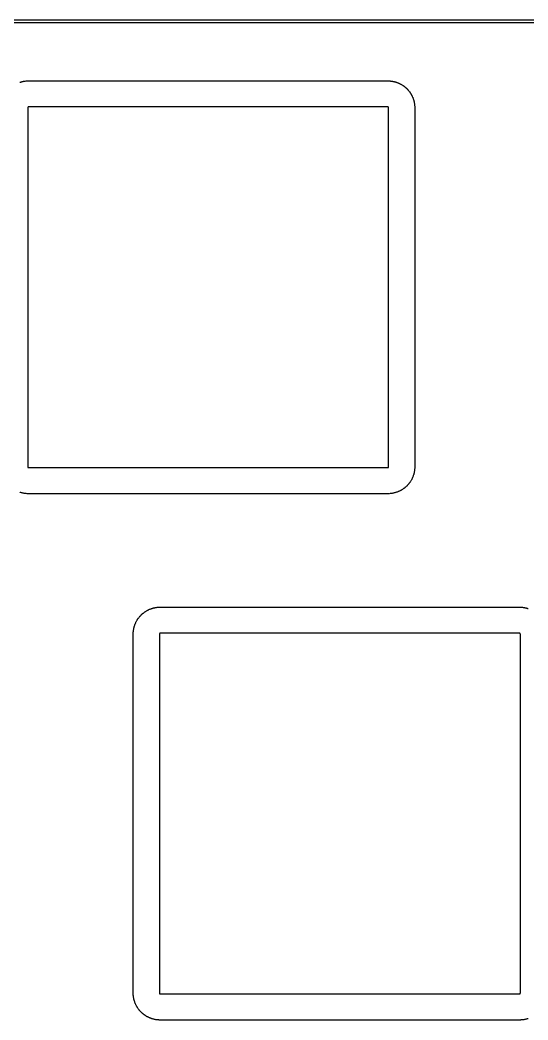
# Model space of a CAD drawing. Extents: x 19 to 282, y -150 to -67.
# Drawn here: x 153.26 to 171.63, y -103 to -66.8 of the extents above; entities that cross this region are included whole.
import ezdxf

# ---------------------------------------------------------------- set-up
doc = ezdxf.new("R2010")
doc.units = 0
doc.layers.add('BLACK', color=7, linetype='CONTINUOUS')

msp = doc.modelspace()

# ---------------------------------------------------------------- linework, layer by layer
at = {"layer": 'BLACK', "linetype": 'CONTINUOUS'}
for p, q in [((24.0518, -66.8), (277.023, -66.8)), ((277.023, -66.9), (24.0518, -66.9)), ((153.246, -69.0557), (153.269, -69.0481)), ((153.269, -69.0481), (153.274, -69.0463)), ((153.274, -69.0463), (153.283, -69.0449)), ((153.283, -69.0449), (153.291, -69.0414)), ((153.291, -69.0414), (153.314, -69.0348)), ((153.314, -69.0348), (153.32, -69.0333)), ((153.32, -69.0333), (153.329, -69.0323)), ((153.329, -69.0323), (153.337, -69.0292)), ((153.337, -69.0292), (153.361, -69.0238)), ((153.361, -69.0238), (153.366, -69.0226)), ((153.366, -69.0226), (153.375, -69.022)), ((153.375, -69.022), (153.383, -69.0193)), ((153.383, -69.0193), (153.407, -69.0151)), ((153.407, -69.0151), (153.413, -69.0141)), ((153.413, -69.0141), (153.422, -69.014)), ((153.422, -69.014), (153.43, -69.0116)), ((153.43, -69.0116), (153.455, -69.0086)), ((153.455, -69.0086), (153.461, -69.0079)), ((153.461, -69.0079), (153.469, -69.0082)), ((153.469, -69.0082), (153.478, -69.0063)), ((153.478, -69.0063), (153.503, -69.0045)), ((153.503, -69.0045), (153.508, -69.0041)), ((153.508, -69.0041), (153.517, -69.0048)), ((153.517, -69.0048), (153.526, -69.0033)), ((153.526, -69.0033), (153.551, -69.0027)), ((153.551, -69.0027), (153.557, -69.0026)), ((153.557, -69.0026), (153.56, -69.003)), ((153.56, -69.003), (153.563, -69.0026)), ((153.563, -69.0026), (166.563, -69.0026)), ((166.563, -69.0026), (166.568, -69.0026)), ((166.568, -69.0026), (166.571, -69.0031)), ((166.571, -69.0031), (166.574, -69.0027)), ((166.574, -69.0027), (166.599, -69.0033)), ((166.599, -69.0033), (166.605, -69.0035)), ((166.605, -69.0035), (166.614, -69.0051)), ((166.614, -69.0051), (166.622, -69.0045)), ((166.622, -69.0045), (166.647, -69.0063)), ((166.647, -69.0063), (166.653, -69.0068)), ((166.653, -69.0068), (166.661, -69.0088)), ((166.661, -69.0088), (166.67, -69.0086)), ((166.67, -69.0086), (166.695, -69.0116)), ((166.695, -69.0116), (166.7, -69.0124)), ((166.7, -69.0124), (166.709, -69.0148)), ((166.709, -69.0148), (166.718, -69.0151)), ((166.718, -69.0151), (166.742, -69.0193)), ((166.742, -69.0193), (166.747, -69.0203)), ((166.747, -69.0203), (166.756, -69.0231)), ((166.756, -69.0231), (166.764, -69.0238)), ((166.764, -69.0238), (166.788, -69.0292)), ((166.788, -69.0292), (166.794, -69.0305)), ((166.794, -69.0305), (166.802, -69.0337)), ((166.802, -69.0337), (166.811, -69.0348)), ((166.811, -69.0348), (166.834, -69.0414)), ((166.834, -69.0414), (166.84, -69.043)), ((166.84, -69.043), (166.848, -69.0465)), ((166.848, -69.0465), (166.856, -69.0481)), ((166.856, -69.0481), (166.879, -69.0557)), ((166.879, -69.0557), (166.885, -69.0576)), ((166.885, -69.0576), (166.893, -69.0616)), ((166.893, -69.0616), (166.901, -69.0635)), ((166.901, -69.0635), (166.924, -69.0723)), ((166.924, -69.0723), (166.929, -69.0744)), ((166.929, -69.0744), (166.937, -69.0788)), ((166.937, -69.0788), (166.945, -69.0811)), ((166.945, -69.0811), (166.968, -69.091)), ((166.968, -69.091), (166.973, -69.0934)), ((166.973, -69.0934), (166.98, -69.0981)), ((166.98, -69.0981), (166.988, -69.1008)), ((166.988, -69.1008), (167.01, -69.1118)), ((167.01, -69.1118), (167.015, -69.1144)), ((167.015, -69.1144), (167.022, -69.1195)), ((167.022, -69.1195), (167.031, -69.1227)), ((167.031, -69.1227), (167.052, -69.1347)), ((167.052, -69.1347), (167.057, -69.1376)), ((167.057, -69.1376), (167.064, -69.143)), ((167.064, -69.143), (167.072, -69.1466)), ((167.072, -69.1466), (167.092, -69.1596)), ((167.092, -69.1596), (167.097, -69.1628)), ((167.097, -69.1628), (167.104, -69.1685)), ((167.104, -69.1685), (167.112, -69.1725)), ((167.112, -69.1725), (167.132, -69.1866)), ((167.132, -69.1866), (167.136, -69.1899)), ((167.136, -69.1899), (167.143, -69.1961)), ((167.143, -69.1961), (167.15, -69.2004)), ((167.15, -69.2004), (167.17, -69.2155)), ((167.17, -69.2155), (167.174, -69.2191)), ((167.174, -69.2191), (167.18, -69.2255)), ((167.18, -69.2255), (167.188, -69.2303)), ((167.188, -69.2303), (167.206, -69.2464)), ((167.206, -69.2464), (167.211, -69.2502)), ((167.211, -69.2502), (167.217, -69.257)), ((167.217, -69.257), (167.224, -69.2621)), ((167.224, -69.2621), (167.242, -69.2792)), ((167.242, -69.2792), (167.246, -69.2832)), ((167.246, -69.2832), (167.251, -69.2903)), ((167.251, -69.2903), (167.258, -69.2958)), ((167.258, -69.2958), (167.275, -69.3137)), ((167.275, -69.3137), (167.279, -69.3179)), ((167.279, -69.3179), (167.284, -69.3252)), ((167.284, -69.3252), (167.291, -69.3311)), ((167.291, -69.3311), (167.307, -69.3498)), ((167.307, -69.3498), (167.311, -69.3542)), ((167.311, -69.3542), (167.316, -69.3617)), ((167.316, -69.3617), (167.322, -69.3678)), ((167.322, -69.3678), (167.337, -69.3872)), ((167.337, -69.3872), (167.341, -69.3918)), ((167.341, -69.3918), (167.345, -69.3995)), ((167.345, -69.3995), (167.351, -69.4059)), ((167.351, -69.4059), (167.365, -69.4259)), ((167.365, -69.4259), (167.368, -69.4307)), ((167.368, -69.4307), (167.372, -69.4385)), ((167.372, -69.4385), (167.378, -69.4452)), ((167.378, -69.4452), (167.391, -69.4659)), ((167.391, -69.4659), (167.394, -69.4708)), ((167.394, -69.4708), (167.397, -69.4788)), ((167.397, -69.4788), (167.403, -69.4857)), ((167.403, -69.4857), (167.415, -69.507)), ((167.415, -69.507), (167.418, -69.512)), ((167.418, -69.512), (167.421, -69.5202)), ((167.421, -69.5202), (167.426, -69.5273)), ((167.426, -69.5273), (167.437, -69.5491)), ((167.437, -69.5491), (167.439, -69.5543)), ((167.439, -69.5543), (167.442, -69.5626)), ((167.442, -69.5626), (167.446, -69.57)), ((167.446, -69.57), (167.456, -69.5923)), ((167.456, -69.5923), (167.459, -69.5976)), ((167.459, -69.5976), (167.461, -69.606)), ((167.461, -69.606), (167.465, -69.6136)), ((167.465, -69.6136), (167.474, -69.6363)), ((167.474, -69.6363), (167.476, -69.6417)), ((167.476, -69.6417), (167.478, -69.6502)), ((167.478, -69.6502), (167.482, -69.658)), ((167.482, -69.658), (167.489, -69.6812)), ((167.489, -69.6812), (167.491, -69.6867)), ((167.491, -69.6867), (167.493, -69.6953)), ((167.493, -69.6953), (167.496, -69.7032)), ((167.496, -69.7032), (167.503, -69.7268)), ((167.503, -69.7268), (167.504, -69.7324)), ((167.504, -69.7324), (167.505, -69.741)), ((167.505, -69.741), (167.508, -69.7492)), ((167.508, -69.7492), (167.514, -69.7731)), ((167.514, -69.7731), (167.515, -69.7787)), ((167.515, -69.7787), (167.516, -69.7875)), ((167.516, -69.7875), (167.518, -69.7958)), ((167.518, -69.7958), (167.522, -69.8199)), ((167.522, -69.8199), (167.523, -69.8256)), ((167.523, -69.8256), (167.524, -69.8344)), ((167.524, -69.8344), (167.526, -69.8429)), ((167.526, -69.8429), (167.529, -69.8673)), ((153.536, -69.9696), (153.535, -69.9709)), ((153.535, -69.9709), (153.535, -69.9723)), ((153.535, -69.9723), (153.535, -69.9736)), ((153.535, -69.9736), (153.535, -69.9808)), ((153.535, -69.9808), (153.535, -82.9692)), ((153.537, -69.9658), (153.536, -69.967)), ((153.536, -69.967), (153.536, -69.9683)), ((153.536, -69.9683), (153.536, -69.9696)), ((153.538, -69.9633), (153.537, -69.9645)), ((153.537, -69.9645), (153.537, -69.9658)), ((153.539, -69.9609), (153.538, -69.9621)), ((153.538, -69.9621), (153.538, -69.9633)), ((153.54, -69.9598), (153.539, -69.9609)), ((153.541, -69.9576), (153.54, -69.9587)), ((153.54, -69.9587), (153.54, -69.9598)), ((153.542, -69.9566), (153.541, -69.9576)), ((153.543, -69.9556), (153.542, -69.9566)), ((153.544, -69.9547), (153.543, -69.9556)), ((153.545, -69.9538), (153.544, -69.9547)), ((153.546, -69.9529), (153.545, -69.9538)), ((153.547, -69.9522), (153.546, -69.9529)), ((153.548, -69.9515), (153.547, -69.9522)), ((153.55, -69.9508), (153.548, -69.9515)), ((153.551, -69.9502), (153.55, -69.9508)), ((153.552, -69.9497), (153.551, -69.9502)), ((153.553, -69.9492), (153.552, -69.9497)), ((153.555, -69.9488), (153.553, -69.9492)), ((153.556, -69.9484), (153.555, -69.9488)), ((153.557, -69.9481), (153.556, -69.9484)), ((153.558, -69.9479), (153.557, -69.9481)), ((153.56, -69.9477), (153.558, -69.9479)), ((153.561, -69.9476), (153.56, -69.9477)), ((153.568, -69.9474), (153.561, -69.9476)), ((166.557, -69.9474), (153.568, -69.9474)), ((166.564, -69.9476), (166.557, -69.9474)), ((166.565, -69.9477), (166.564, -69.9476)), ((166.567, -69.9479), (166.565, -69.9477)), ((166.568, -69.9481), (166.567, -69.9479)), ((166.569, -69.9484), (166.568, -69.9481)), ((166.57, -69.9488), (166.569, -69.9484)), ((166.572, -69.9492), (166.57, -69.9488)), ((166.573, -69.9497), (166.572, -69.9492)), ((166.574, -69.9502), (166.573, -69.9497)), ((166.575, -69.9508), (166.574, -69.9502)), ((166.577, -69.9515), (166.575, -69.9508)), ((166.578, -69.9522), (166.577, -69.9515)), ((166.579, -69.9529), (166.578, -69.9522)), ((166.58, -69.9538), (166.579, -69.9529)), ((166.581, -69.9546), (166.58, -69.9538)), ((166.582, -69.9556), (166.581, -69.9546)), ((166.583, -69.9566), (166.582, -69.9556)), ((166.584, -69.9577), (166.583, -69.9566)), ((166.585, -69.9587), (166.584, -69.9577)), ((166.585, -69.9598), (166.585, -69.9587)), ((166.586, -69.9609), (166.585, -69.9598)), ((166.587, -69.9621), (166.586, -69.9609)), ((166.587, -69.9633), (166.587, -69.9621)), ((166.588, -69.9645), (166.587, -69.9633)), ((166.588, -69.9658), (166.588, -69.9645)), ((166.589, -69.967), (166.588, -69.9658)), ((166.589, -69.9683), (166.589, -69.967)), ((166.589, -69.9696), (166.589, -69.9683)), ((166.59, -69.9709), (166.589, -69.9696)), ((166.59, -69.9723), (166.59, -69.9709)), ((166.59, -69.9736), (166.59, -69.9723)), ((166.59, -69.9809), (166.59, -69.9736)), ((166.59, -82.9691), (166.59, -69.9809)), ((167.529, -69.8673), (167.53, -69.8731)), ((167.53, -69.8731), (167.529, -69.8819)), ((167.529, -69.8819), (167.531, -69.8905)), ((167.531, -69.8905), (167.533, -69.9152)), ((167.533, -69.9152), (167.533, -69.9209)), ((167.533, -69.9209), (167.533, -69.9297)), ((167.533, -69.9297), (167.534, -69.9385)), ((167.534, -69.9385), (167.535, -69.9633)), ((167.535, -69.9633), (167.535, -69.9691)), ((167.535, -69.9691), (167.535, -69.972)), ((167.535, -69.972), (167.535, -69.975)), ((167.535, -69.975), (167.535, -82.975)), ((153.535, -82.9692), (153.535, -82.9764)), ((153.535, -82.9764), (153.535, -82.9777)), ((153.535, -82.9777), (153.535, -82.9791)), ((153.535, -82.9791), (153.536, -82.9804)), ((153.536, -82.9804), (153.536, -82.9817)), ((153.536, -82.9817), (153.536, -82.983)), ((153.536, -82.983), (153.537, -82.9842)), ((153.537, -82.9842), (153.537, -82.9855)), ((153.537, -82.9855), (153.538, -82.9867)), ((153.538, -82.9867), (153.538, -82.9879)), ((153.538, -82.9879), (153.539, -82.9891)), ((153.539, -82.9891), (153.54, -82.9902)), ((153.54, -82.9902), (153.54, -82.9913)), ((153.54, -82.9913), (153.541, -82.9924)), ((153.541, -82.9924), (153.542, -82.9934)), ((153.542, -82.9934), (153.543, -82.9944)), ((153.543, -82.9944), (153.544, -82.9953)), ((153.544, -82.9953), (153.545, -82.9962)), ((153.545, -82.9962), (153.546, -82.9971)), ((153.546, -82.9971), (153.547, -82.9978)), ((153.547, -82.9978), (153.548, -82.9985)), ((153.548, -82.9985), (153.55, -82.9992)), ((153.55, -82.9992), (153.551, -82.9998)), ((153.551, -82.9998), (153.552, -83.0003)), ((153.552, -83.0003), (153.553, -83.0008)), ((153.553, -83.0008), (153.555, -83.0012)), ((153.555, -83.0012), (153.556, -83.0016)), ((153.556, -83.0016), (153.557, -83.0019)), ((153.557, -83.0019), (153.558, -83.0021)), ((153.558, -83.0021), (153.56, -83.0023)), ((153.56, -83.0023), (153.561, -83.0024)), ((153.561, -83.0024), (153.568, -83.0026)), ((153.568, -83.0026), (166.557, -83.0026)), ((166.557, -83.0026), (166.564, -83.0024)), ((166.564, -83.0024), (166.565, -83.0023)), ((166.565, -83.0023), (166.567, -83.0021)), ((166.567, -83.0021), (166.568, -83.0019)), ((166.568, -83.0019), (166.569, -83.0016)), ((166.569, -83.0016), (166.57, -83.0012)), ((166.57, -83.0012), (166.572, -83.0008)), ((166.572, -83.0008), (166.573, -83.0003)), ((166.573, -83.0003), (166.574, -82.9998)), ((166.574, -82.9998), (166.575, -82.9992)), ((166.575, -82.9992), (166.577, -82.9985)), ((166.577, -82.9985), (166.578, -82.9978)), ((166.578, -82.9978), (166.579, -82.9971)), ((166.579, -82.9971), (166.58, -82.9962)), ((166.58, -82.9962), (166.581, -82.9954)), ((166.581, -82.9954), (166.582, -82.9944)), ((166.582, -82.9944), (166.583, -82.9934)), ((166.583, -82.9934), (166.584, -82.9923)), ((166.584, -82.9923), (166.585, -82.9913)), ((166.585, -82.9902), (166.586, -82.9891)), ((166.585, -82.9913), (166.585, -82.9902)), ((166.586, -82.9891), (166.587, -82.9879)), ((166.587, -82.9867), (166.588, -82.9855)), ((166.587, -82.9879), (166.587, -82.9867)), ((166.588, -82.9842), (166.589, -82.983)), ((166.588, -82.9855), (166.588, -82.9842)), ((166.589, -82.9804), (166.59, -82.9791)), ((166.589, -82.9817), (166.589, -82.9804)), ((166.589, -82.983), (166.589, -82.9817)), ((166.59, -82.9764), (166.59, -82.9691)), ((166.59, -82.9777), (166.59, -82.9764)), ((166.59, -82.9791), (166.59, -82.9777)), ((167.495, -83.2523), (167.491, -83.2603)), ((167.496, -83.2468), (167.495, -83.2523)), ((167.503, -83.2232), (167.496, -83.2468)), ((167.504, -83.2146), (167.503, -83.2232)), ((167.507, -83.2064), (167.504, -83.2146)), ((167.508, -83.2008), (167.507, -83.2064)), ((167.514, -83.1769), (167.508, -83.2008)), ((167.517, -83.1599), (167.514, -83.1682)), ((167.514, -83.1682), (167.514, -83.1769)), ((167.518, -83.1542), (167.517, -83.1599)), ((167.522, -83.13), (167.518, -83.1542)), ((167.523, -83.1213), (167.522, -83.13)), ((167.525, -83.1128), (167.523, -83.1213)), ((167.526, -83.1071), (167.525, -83.1128)), ((167.529, -83.0827), (167.526, -83.1071)), ((167.531, -83.0652), (167.529, -83.0738)), ((167.529, -83.0738), (167.529, -83.0827)), ((167.533, -83.0348), (167.531, -83.0595)), ((167.531, -83.0595), (167.531, -83.0652)), ((167.534, -83.0173), (167.532, -83.026)), ((167.532, -83.026), (167.533, -83.0348)), ((167.535, -82.9808), (167.534, -82.9837)), ((167.534, -82.9837), (167.535, -82.9867)), ((167.535, -82.9867), (167.534, -83.0115)), ((167.534, -83.0115), (167.534, -83.0173)), ((167.535, -82.975), (167.535, -82.9808)), ((167.307, -83.6002), (167.291, -83.6189)), ((167.312, -83.5928), (167.307, -83.6002)), ((167.318, -83.5867), (167.312, -83.5928)), ((167.322, -83.5822), (167.318, -83.5867)), ((167.337, -83.5628), (167.322, -83.5822)), ((167.341, -83.5552), (167.337, -83.5628)), ((167.348, -83.5489), (167.341, -83.5552)), ((167.351, -83.5442), (167.348, -83.5489)), ((167.365, -83.5241), (167.351, -83.5442)), ((167.369, -83.5163), (167.365, -83.5241)), ((167.375, -83.5097), (167.369, -83.5163)), ((167.378, -83.5048), (167.375, -83.5097)), ((167.391, -83.4841), (167.378, -83.5048)), ((167.395, -83.4761), (167.391, -83.4841)), ((167.4, -83.4693), (167.395, -83.4761)), ((167.403, -83.4643), (167.4, -83.4693)), ((167.415, -83.443), (167.403, -83.4643)), ((167.418, -83.4349), (167.415, -83.443)), ((167.423, -83.4278), (167.418, -83.4349)), ((167.426, -83.4227), (167.423, -83.4278)), ((167.437, -83.4009), (167.426, -83.4227)), ((167.439, -83.3926), (167.437, -83.4009)), ((167.444, -83.3853), (167.439, -83.3926)), ((167.446, -83.38), (167.444, -83.3853)), ((167.456, -83.3577), (167.446, -83.38)), ((167.459, -83.3494), (167.456, -83.3577)), ((167.463, -83.3418), (167.459, -83.3494)), ((167.465, -83.3364), (167.463, -83.3418)), ((167.474, -83.3137), (167.465, -83.3364)), ((167.476, -83.3052), (167.474, -83.3137)), ((167.48, -83.2975), (167.476, -83.3052)), ((167.482, -83.292), (167.48, -83.2975)), ((167.489, -83.2688), (167.482, -83.292)), ((167.491, -83.2603), (167.489, -83.2688)), ((153.269, -83.9019), (153.246, -83.8942)), ((153.277, -83.9035), (153.269, -83.9019)), ((153.285, -83.907), (153.277, -83.9035)), ((153.291, -83.9086), (153.285, -83.907)), ((153.314, -83.9152), (153.291, -83.9086)), ((153.323, -83.9163), (153.314, -83.9152)), ((153.331, -83.9195), (153.323, -83.9163)), ((153.337, -83.9208), (153.331, -83.9195)), ((153.361, -83.9262), (153.337, -83.9208)), ((153.369, -83.9269), (153.361, -83.9262)), ((153.378, -83.9297), (153.369, -83.9269)), ((153.383, -83.9307), (153.378, -83.9297)), ((153.407, -83.9349), (153.383, -83.9307)), ((153.416, -83.9352), (153.407, -83.9349)), ((153.425, -83.9376), (153.416, -83.9352)), ((153.43, -83.9384), (153.425, -83.9376)), ((153.455, -83.9414), (153.43, -83.9384)), ((153.464, -83.9412), (153.455, -83.9414)), ((153.472, -83.9432), (153.464, -83.9412)), ((153.478, -83.9437), (153.472, -83.9432)), ((153.503, -83.9455), (153.478, -83.9437)), ((153.512, -83.9449), (153.503, -83.9455)), ((153.52, -83.9465), (153.512, -83.9449)), ((153.526, -83.9467), (153.52, -83.9465)), ((153.551, -83.9473), (153.526, -83.9467)), ((153.554, -83.9469), (153.551, -83.9473)), ((153.557, -83.9474), (153.554, -83.9469)), ((153.563, -83.9474), (153.557, -83.9474)), ((166.563, -83.9474), (153.563, -83.9474)), ((166.565, -83.947), (166.563, -83.9474)), ((166.568, -83.9474), (166.565, -83.947)), ((166.574, -83.9473), (166.568, -83.9474)), ((166.599, -83.9467), (166.574, -83.9473)), ((166.608, -83.9452), (166.599, -83.9467)), ((166.617, -83.9459), (166.608, -83.9452)), ((166.622, -83.9455), (166.617, -83.9459)), ((166.647, -83.9437), (166.622, -83.9455)), ((166.656, -83.9418), (166.647, -83.9437)), ((166.664, -83.9421), (166.656, -83.9418)), ((166.67, -83.9414), (166.664, -83.9421)), ((166.695, -83.9384), (166.67, -83.9414)), ((166.703, -83.936), (166.695, -83.9384)), ((166.712, -83.9359), (166.703, -83.936)), ((166.718, -83.9349), (166.712, -83.9359)), ((166.742, -83.9307), (166.718, -83.9349)), ((166.75, -83.928), (166.742, -83.9307)), ((166.759, -83.9274), (166.75, -83.928)), ((166.764, -83.9262), (166.759, -83.9274)), ((166.788, -83.9208), (166.764, -83.9262)), ((166.796, -83.9177), (166.788, -83.9208)), ((166.805, -83.9167), (166.796, -83.9177)), ((166.811, -83.9152), (166.805, -83.9167)), ((166.834, -83.9086), (166.811, -83.9152)), ((166.842, -83.9051), (166.834, -83.9086)), ((166.851, -83.9037), (166.842, -83.9051)), ((166.856, -83.9019), (166.851, -83.9037)), ((166.88, -83.8942), (166.856, -83.9019)), ((166.887, -83.8904), (166.88, -83.8942)), ((166.896, -83.8885), (166.887, -83.8904)), ((166.901, -83.8865), (166.896, -83.8885)), ((166.924, -83.8777), (166.901, -83.8865)), ((166.932, -83.8734), (166.924, -83.8777)), ((166.94, -83.8712), (166.932, -83.8734)), ((166.945, -83.8689), (166.94, -83.8712)), ((166.968, -83.859), (166.945, -83.8689)), ((166.975, -83.8544), (166.968, -83.859)), ((166.983, -83.8517), (166.975, -83.8544)), ((166.988, -83.8492), (166.983, -83.8517)), ((167.01, -83.8382), (166.988, -83.8492)), ((167.017, -83.8332), (167.01, -83.8382)), ((167.025, -83.8301), (167.017, -83.8332)), ((167.031, -83.8273), (167.025, -83.8301)), ((167.052, -83.8153), (167.031, -83.8273)), ((167.059, -83.81), (167.052, -83.8153)), ((167.067, -83.8065), (167.059, -83.81)), ((167.072, -83.8034), (167.067, -83.8065)), ((167.092, -83.7903), (167.072, -83.8034)), ((167.099, -83.7847), (167.092, -83.7903)), ((167.107, -83.7808), (167.099, -83.7847)), ((167.112, -83.7775), (167.107, -83.7808)), ((167.132, -83.7634), (167.112, -83.7775)), ((167.138, -83.7574), (167.132, -83.7634)), ((167.146, -83.7531), (167.138, -83.7574)), ((167.15, -83.7496), (167.146, -83.7531)), ((167.17, -83.7345), (167.15, -83.7496)), ((167.176, -83.7281), (167.17, -83.7345)), ((167.183, -83.7234), (167.176, -83.7281)), ((167.188, -83.7197), (167.183, -83.7234)), ((167.206, -83.7036), (167.188, -83.7197)), ((167.212, -83.6969), (167.206, -83.7036)), ((167.22, -83.6918), (167.212, -83.6969)), ((167.224, -83.6879), (167.22, -83.6918)), ((167.242, -83.6708), (167.224, -83.6879)), ((167.247, -83.6638), (167.242, -83.6708)), ((167.254, -83.6584), (167.247, -83.6638)), ((167.258, -83.6542), (167.254, -83.6584)), ((167.275, -83.6363), (167.258, -83.6542)), ((167.281, -83.629), (167.275, -83.6363)), ((167.287, -83.6233), (167.281, -83.629)), ((167.291, -83.6189), (167.287, -83.6233)), ((157.646, -88.3292), (157.664, -88.3121)), ((157.664, -88.3121), (157.668, -88.3082)), ((157.668, -88.3082), (157.675, -88.3031)), ((157.675, -88.3031), (157.681, -88.2964)), ((157.681, -88.2964), (157.7, -88.2803)), ((157.7, -88.2803), (157.704, -88.2766)), ((157.704, -88.2766), (157.712, -88.2719)), ((157.712, -88.2719), (157.718, -88.2655)), ((157.718, -88.2655), (157.737, -88.2504)), ((157.737, -88.2504), (157.742, -88.2469)), ((157.742, -88.2469), (157.749, -88.2426)), ((157.749, -88.2426), (157.756, -88.2366)), ((157.756, -88.2366), (157.776, -88.2225)), ((157.776, -88.2225), (157.781, -88.2192)), ((157.781, -88.2192), (157.789, -88.2153)), ((157.789, -88.2153), (157.795, -88.2096)), ((157.795, -88.2096), (157.816, -88.1966)), ((157.816, -88.1966), (157.821, -88.1935)), ((157.821, -88.1935), (157.829, -88.19)), ((157.829, -88.19), (157.836, -88.1847)), ((157.836, -88.1847), (157.857, -88.1727)), ((157.857, -88.1727), (157.862, -88.1699)), ((157.862, -88.1699), (157.87, -88.1668)), ((157.87, -88.1668), (157.877, -88.1618)), ((157.877, -88.1618), (157.899, -88.1508)), ((157.899, -88.1508), (157.904, -88.1483)), ((157.904, -88.1483), (157.913, -88.1456)), ((157.913, -88.1456), (157.92, -88.141)), ((157.92, -88.141), (157.942, -88.1311)), ((157.942, -88.1311), (157.948, -88.1288)), ((157.948, -88.1288), (157.956, -88.1265)), ((157.956, -88.1265), (157.964, -88.1223)), ((157.964, -88.1223), (157.986, -88.1135)), ((157.986, -88.1135), (157.992, -88.1115)), ((157.992, -88.1115), (158, -88.1096)), ((158, -88.1096), (158.008, -88.1057)), ((158.008, -88.1057), (158.031, -88.0981)), ((158.031, -88.0981), (158.037, -88.0963)), ((158.037, -88.0963), (158.045, -88.0949)), ((158.045, -88.0949), (158.053, -88.0914)), ((158.053, -88.0914), (158.077, -88.0848)), ((158.077, -88.0848), (158.082, -88.0833)), ((158.082, -88.0833), (158.091, -88.0823)), ((158.091, -88.0823), (158.099, -88.0792)), ((158.099, -88.0792), (158.123, -88.0738)), ((158.123, -88.0738), (158.129, -88.0726)), ((158.129, -88.0726), (158.137, -88.072)), ((158.137, -88.072), (158.146, -88.0693)), ((158.146, -88.0693), (158.17, -88.0651)), ((158.17, -88.0651), (158.176, -88.0641)), ((158.176, -88.0641), (158.184, -88.0639)), ((158.184, -88.0639), (158.193, -88.0616)), ((158.193, -88.0616), (158.217, -88.0586)), ((158.217, -88.0586), (158.223, -88.0579)), ((158.223, -88.0579), (158.232, -88.0582)), ((158.232, -88.0582), (158.241, -88.0563)), ((158.241, -88.0563), (158.265, -88.0545)), ((158.265, -88.0545), (158.271, -88.0541)), ((158.271, -88.0541), (158.28, -88.0548)), ((158.28, -88.0548), (158.289, -88.0533)), ((158.289, -88.0533), (158.313, -88.0527)), ((158.313, -88.0527), (158.319, -88.0526)), ((158.319, -88.0526), (158.322, -88.053)), ((158.322, -88.053), (158.325, -88.0526)), ((158.325, -88.0526), (171.325, -88.0526)), ((171.325, -88.0526), (171.331, -88.0526)), ((171.331, -88.0526), (171.334, -88.0531)), ((171.334, -88.0531), (171.337, -88.0527)), ((171.337, -88.0527), (171.362, -88.0533)), ((171.362, -88.0533), (171.367, -88.0535)), ((171.367, -88.0535), (171.376, -88.0551)), ((171.376, -88.0551), (171.385, -88.0545)), ((171.385, -88.0545), (171.409, -88.0563)), ((171.409, -88.0563), (171.415, -88.0568)), ((171.415, -88.0568), (171.424, -88.0588)), ((171.424, -88.0588), (171.433, -88.0586)), ((171.433, -88.0586), (171.457, -88.0616)), ((171.457, -88.0616), (171.463, -88.0624)), ((171.463, -88.0624), (171.471, -88.0648)), ((171.471, -88.0648), (171.48, -88.0651)), ((171.48, -88.0651), (171.504, -88.0693)), ((171.504, -88.0693), (171.51, -88.0703)), ((171.51, -88.0703), (171.518, -88.0731)), ((171.518, -88.0731), (171.527, -88.0738)), ((171.527, -88.0738), (171.551, -88.0792)), ((171.551, -88.0792), (171.556, -88.0805)), ((171.556, -88.0805), (171.565, -88.0837)), ((171.565, -88.0837), (171.573, -88.0848)), ((171.573, -88.0848), (171.597, -88.0914)), ((171.597, -88.0914), (171.602, -88.093)), ((171.602, -88.093), (171.61, -88.0965)), ((171.61, -88.0965), (171.619, -88.0981)), ((171.619, -88.0981), (171.642, -88.1058)), ((157.414, -88.6863), (157.422, -88.6636)), ((157.422, -88.6636), (157.424, -88.6582)), ((157.424, -88.6582), (157.429, -88.6506)), ((157.429, -88.6506), (157.431, -88.6423)), ((157.431, -88.6423), (157.441, -88.62)), ((157.441, -88.62), (157.443, -88.6147)), ((157.443, -88.6147), (157.448, -88.6074)), ((157.448, -88.6074), (157.451, -88.5991)), ((157.451, -88.5991), (157.462, -88.5773)), ((157.462, -88.5773), (157.464, -88.5722)), ((157.464, -88.5722), (157.47, -88.5651)), ((157.47, -88.5651), (157.473, -88.557)), ((157.473, -88.557), (157.485, -88.5357)), ((157.485, -88.5357), (157.488, -88.5307)), ((157.488, -88.5307), (157.493, -88.5239)), ((157.493, -88.5239), (157.497, -88.5159)), ((157.497, -88.5159), (157.51, -88.4952)), ((157.51, -88.4952), (157.513, -88.4903)), ((157.513, -88.4903), (157.519, -88.4837)), ((157.519, -88.4837), (157.523, -88.4759)), ((157.523, -88.4759), (157.537, -88.4559)), ((157.537, -88.4559), (157.54, -88.4512)), ((157.54, -88.4512), (157.546, -88.4448)), ((157.546, -88.4448), (157.55, -88.4372)), ((157.55, -88.4372), (157.566, -88.4178)), ((157.566, -88.4178), (157.569, -88.4133)), ((157.569, -88.4133), (157.576, -88.4072)), ((157.576, -88.4072), (157.58, -88.3998)), ((157.58, -88.3998), (157.596, -88.3811)), ((157.596, -88.3811), (157.6, -88.3767)), ((157.6, -88.3767), (157.607, -88.371)), ((157.607, -88.371), (157.612, -88.3637)), ((157.612, -88.3637), (157.629, -88.3458)), ((157.629, -88.3458), (157.633, -88.3416)), ((157.633, -88.3416), (157.64, -88.3362)), ((157.64, -88.3362), (157.646, -88.3292)), ((157.353, -88.9885), (157.354, -88.9827)), ((157.353, -89.0133), (157.353, -88.9885)), ((157.353, -89.0163), (157.353, -89.0133)), ((157.353, -89.0192), (157.353, -89.0163)), ((157.353, -89.025), (157.353, -89.0192)), ((157.353, -102.025), (157.353, -89.025)), ((157.354, -88.9652), (157.356, -88.9405)), ((157.355, -88.974), (157.354, -88.9652)), ((157.354, -88.9827), (157.355, -88.974)), ((157.356, -88.9405), (157.357, -88.9348)), ((157.357, -88.9348), (157.359, -88.9262)), ((157.359, -88.9173), (157.362, -88.8929)), ((157.359, -88.9262), (157.359, -88.9173)), ((157.362, -88.8872), (157.365, -88.8787)), ((157.362, -88.8929), (157.362, -88.8872)), ((157.365, -88.8699), (157.369, -88.8458)), ((157.365, -88.8787), (157.365, -88.8699)), ((157.369, -88.8458), (157.37, -88.8401)), ((157.37, -88.8401), (157.373, -88.8318)), ((157.373, -88.8318), (157.374, -88.8231)), ((157.374, -88.8231), (157.379, -88.7992)), ((157.379, -88.7992), (157.381, -88.7936)), ((157.381, -88.7936), (157.384, -88.7855)), ((157.384, -88.7855), (157.385, -88.7768)), ((157.385, -88.7768), (157.391, -88.7532)), ((157.391, -88.7532), (157.393, -88.7477)), ((157.393, -88.7477), (157.397, -88.7397)), ((157.397, -88.7397), (157.398, -88.7312)), ((157.398, -88.7312), (157.406, -88.708)), ((157.406, -88.708), (157.408, -88.7025)), ((157.408, -88.7025), (157.412, -88.6948)), ((157.412, -88.6948), (157.414, -88.6863)), ((158.298, -89.0236), (158.297, -89.0309)), ((158.297, -89.0309), (158.297, -102.019)), ((158.299, -89.017), (158.298, -89.0183)), ((158.298, -89.0183), (158.298, -89.0196)), ((158.298, -89.0196), (158.298, -89.0209)), ((158.298, -89.0209), (158.298, -89.0223)), ((158.298, -89.0223), (158.298, -89.0236)), ((158.3, -89.0145), (158.299, -89.0158)), ((158.299, -89.0158), (158.299, -89.017)), ((158.301, -89.0121), (158.3, -89.0133)), ((158.3, -89.0133), (158.3, -89.0145)), ((158.302, -89.0098), (158.301, -89.0109)), ((158.301, -89.0109), (158.301, -89.0121)), ((158.303, -89.0087), (158.302, -89.0098)), ((158.304, -89.0077), (158.303, -89.0087)), ((158.305, -89.0066), (158.304, -89.0077)), ((158.306, -89.0056), (158.305, -89.0066)), ((158.307, -89.0046), (158.306, -89.0056)), ((158.308, -89.0038), (158.307, -89.0046)), ((158.309, -89.0029), (158.308, -89.0038)), ((158.31, -89.0022), (158.309, -89.0029)), ((158.311, -89.0015), (158.31, -89.0022)), ((158.312, -89.0008), (158.311, -89.0015)), ((158.313, -89.0002), (158.312, -89.0008)), ((158.315, -88.9997), (158.313, -89.0002)), ((158.316, -88.9992), (158.315, -88.9997)), ((158.317, -88.9988), (158.316, -88.9992)), ((158.318, -88.9984), (158.317, -88.9988)), ((158.32, -88.9981), (158.318, -88.9984)), ((158.321, -88.9979), (158.32, -88.9981)), ((158.322, -88.9977), (158.321, -88.9979)), ((158.324, -88.9976), (158.322, -88.9977)), ((158.331, -88.9974), (158.324, -88.9976)), ((171.319, -88.9974), (158.331, -88.9974)), ((171.326, -88.9976), (171.319, -88.9974)), ((171.328, -88.9977), (171.326, -88.9976)), ((171.329, -88.9979), (171.328, -88.9977)), ((171.33, -88.9981), (171.329, -88.9979)), ((171.332, -88.9984), (171.33, -88.9981)), ((171.333, -88.9988), (171.332, -88.9984)), ((171.334, -88.9992), (171.333, -88.9988)), ((171.336, -88.9997), (171.334, -88.9992)), ((171.337, -89.0002), (171.336, -88.9997)), ((171.338, -89.0008), (171.337, -89.0002)), ((171.339, -89.0015), (171.338, -89.0008)), ((171.34, -89.0022), (171.339, -89.0015)), ((171.341, -89.0029), (171.34, -89.0022)), ((171.342, -89.0038), (171.341, -89.0029)), ((171.343, -89.0046), (171.342, -89.0038)), ((171.344, -89.0056), (171.343, -89.0046)), ((171.345, -89.0066), (171.344, -89.0056)), ((171.346, -89.0077), (171.345, -89.0066)), ((171.347, -89.0087), (171.346, -89.0077)), ((171.348, -89.0098), (171.347, -89.0087)), ((171.349, -89.0109), (171.348, -89.0098)), ((171.349, -89.0121), (171.349, -89.0109)), ((171.35, -89.0133), (171.349, -89.0121)), ((171.35, -89.0145), (171.35, -89.0133)), ((171.351, -89.0158), (171.35, -89.0145)), ((171.351, -89.017), (171.351, -89.0158)), ((171.352, -89.0183), (171.351, -89.017)), ((171.352, -89.0196), (171.352, -89.0183)), ((171.352, -89.021), (171.352, -89.0196)), ((171.352, -89.0223), (171.352, -89.021)), ((171.352, -89.0236), (171.352, -89.0223)), ((171.353, -89.0309), (171.352, -89.0236)), ((171.353, -102.019), (171.353, -89.0309)), ((157.353, -102.028), (157.353, -102.025)), ((157.353, -102.031), (157.353, -102.028)), ((157.353, -102.037), (157.353, -102.031)), ((157.353, -102.062), (157.353, -102.037)), ((157.355, -102.07), (157.353, -102.062)), ((157.354, -102.079), (157.355, -102.07)), ((158.297, -102.019), (158.298, -102.026)), ((158.298, -102.026), (158.298, -102.028)), ((158.298, -102.028), (158.298, -102.029)), ((158.298, -102.029), (158.298, -102.03)), ((158.298, -102.03), (158.298, -102.032)), ((158.298, -102.032), (158.299, -102.033)), ((158.299, -102.033), (158.299, -102.034)), ((158.299, -102.034), (158.3, -102.035)), ((158.3, -102.035), (158.3, -102.037)), ((158.3, -102.037), (158.301, -102.038)), ((158.301, -102.038), (158.301, -102.039)), ((158.301, -102.039), (158.302, -102.04)), ((158.302, -102.04), (158.303, -102.041)), ((158.303, -102.041), (158.304, -102.042)), ((158.304, -102.042), (158.305, -102.043)), ((158.305, -102.043), (158.306, -102.044)), ((158.306, -102.044), (158.307, -102.045)), ((158.307, -102.045), (158.308, -102.046)), ((158.308, -102.046), (158.309, -102.047)), ((158.309, -102.047), (158.31, -102.048)), ((158.31, -102.048), (158.311, -102.049)), ((158.311, -102.049), (158.312, -102.049)), ((158.312, -102.049), (158.313, -102.05)), ((158.313, -102.05), (158.315, -102.05)), ((158.315, -102.05), (158.316, -102.051)), ((158.316, -102.051), (158.317, -102.051)), ((158.317, -102.051), (158.318, -102.052)), ((158.318, -102.052), (158.32, -102.052)), ((158.32, -102.052), (158.321, -102.052)), ((158.321, -102.052), (158.322, -102.052)), ((158.322, -102.052), (158.324, -102.052)), ((158.324, -102.052), (158.331, -102.053)), ((158.331, -102.053), (171.319, -102.053)), ((171.319, -102.053), (171.326, -102.052)), ((171.326, -102.052), (171.328, -102.052)), ((171.328, -102.052), (171.329, -102.052)), ((171.329, -102.052), (171.33, -102.052)), ((171.33, -102.052), (171.332, -102.052)), ((171.332, -102.052), (171.333, -102.051)), ((171.333, -102.051), (171.334, -102.051)), ((171.334, -102.051), (171.335, -102.05)), ((171.335, -102.05), (171.337, -102.05)), ((171.337, -102.05), (171.338, -102.049)), ((171.338, -102.049), (171.339, -102.049)), ((171.339, -102.049), (171.34, -102.048)), ((171.34, -102.048), (171.341, -102.047)), ((171.341, -102.047), (171.342, -102.046)), ((171.342, -102.046), (171.343, -102.045)), ((171.343, -102.045), (171.344, -102.044)), ((171.344, -102.044), (171.345, -102.043)), ((171.345, -102.043), (171.346, -102.042)), ((171.346, -102.042), (171.347, -102.041)), ((171.347, -102.041), (171.348, -102.04)), ((171.348, -102.04), (171.349, -102.039)), ((171.349, -102.038), (171.35, -102.037)), ((171.349, -102.039), (171.349, -102.038)), ((171.35, -102.035), (171.351, -102.034)), ((171.35, -102.037), (171.35, -102.035)), ((171.351, -102.033), (171.352, -102.032)), ((171.351, -102.034), (171.351, -102.033)), ((171.352, -102.026), (171.353, -102.019)), ((171.352, -102.028), (171.352, -102.026)), ((171.352, -102.029), (171.352, -102.028)), ((171.352, -102.03), (171.352, -102.029)), ((171.352, -102.032), (171.352, -102.03)), ((157.354, -102.085), (157.354, -102.079)), ((157.356, -102.109), (157.354, -102.085)), ((157.358, -102.118), (157.356, -102.109)), ((157.358, -102.127), (157.358, -102.118)), ((157.359, -102.133), (157.358, -102.127)), ((157.362, -102.157), (157.359, -102.133)), ((157.364, -102.166), (157.362, -102.157)), ((157.364, -102.174), (157.364, -102.166)), ((157.365, -102.18), (157.364, -102.174)), ((157.369, -102.204), (157.365, -102.18)), ((157.372, -102.213), (157.369, -102.204)), ((157.373, -102.221), (157.372, -102.213)), ((157.374, -102.227), (157.373, -102.221)), ((157.379, -102.251), (157.374, -102.227)), ((157.382, -102.259), (157.379, -102.251)), ((157.383, -102.268), (157.382, -102.259)), ((157.385, -102.273), (157.383, -102.268)), ((157.391, -102.297), (157.385, -102.273)), ((157.395, -102.305), (157.391, -102.297)), ((157.396, -102.313), (157.395, -102.305)), ((157.398, -102.319), (157.396, -102.313)), ((157.406, -102.342), (157.398, -102.319)), ((157.41, -102.35), (157.406, -102.342)), ((157.411, -102.358), (157.41, -102.35)), ((157.414, -102.364), (157.411, -102.358)), ((157.422, -102.386), (157.414, -102.364)), ((157.427, -102.394), (157.422, -102.386)), ((157.429, -102.402), (157.427, -102.394)), ((157.431, -102.408), (157.429, -102.402)), ((157.441, -102.43), (157.431, -102.408)), ((157.446, -102.437), (157.441, -102.43)), ((157.448, -102.446), (157.446, -102.437)), ((157.451, -102.451), (157.448, -102.446)), ((157.462, -102.473), (157.451, -102.451)), ((157.467, -102.48), (157.462, -102.473)), ((157.47, -102.488), (157.467, -102.48)), ((157.473, -102.493), (157.47, -102.488)), ((157.485, -102.514), (157.473, -102.493)), ((157.49, -102.521), (157.485, -102.514)), ((157.494, -102.529), (157.49, -102.521)), ((157.497, -102.534), (157.494, -102.529)), ((157.51, -102.555), (157.497, -102.534)), ((157.515, -102.561), (157.51, -102.555)), ((157.519, -102.569), (157.515, -102.561)), ((157.522, -102.574), (157.519, -102.569)), ((157.537, -102.594), (157.522, -102.574)), ((157.543, -102.601), (157.537, -102.594)), ((157.547, -102.608), (157.543, -102.601)), ((157.55, -102.613), (157.547, -102.608)), ((157.566, -102.632), (157.55, -102.613)), ((157.572, -102.638), (157.566, -102.632)), ((157.577, -102.646), (157.572, -102.638)), ((157.58, -102.65), (157.577, -102.646)), ((157.596, -102.669), (157.58, -102.65)), ((157.603, -102.675), (157.596, -102.669)), ((157.608, -102.682), (157.603, -102.675)), ((157.612, -102.686), (157.608, -102.682)), ((157.629, -102.704), (157.612, -102.686)), ((157.636, -102.71), (157.629, -102.704)), ((157.642, -102.717), (157.636, -102.71)), ((157.646, -102.721), (157.642, -102.717)), ((157.664, -102.738), (157.646, -102.721)), ((157.671, -102.743), (157.664, -102.738)), ((157.677, -102.75), (157.671, -102.743)), ((157.681, -102.754), (157.677, -102.75)), ((157.7, -102.77), (157.681, -102.754)), ((157.707, -102.774), (157.7, -102.77)), ((157.713, -102.781), (157.707, -102.774)), ((157.718, -102.784), (157.713, -102.781)), ((157.737, -102.8), (157.718, -102.784)), ((157.745, -102.804), (157.737, -102.8)), ((157.751, -102.81), (157.745, -102.804)), ((157.756, -102.813), (157.751, -102.81)), ((157.776, -102.828), (157.756, -102.813)), ((157.784, -102.831), (157.776, -102.828)), ((157.79, -102.837), (157.784, -102.831)), ((157.795, -102.84), (157.79, -102.837)), ((157.816, -102.853), (157.795, -102.84)), ((157.824, -102.857), (157.816, -102.853)), ((157.831, -102.862), (157.824, -102.857)), ((157.836, -102.865), (157.831, -102.862)), ((157.857, -102.877), (157.836, -102.865)), ((157.865, -102.88), (157.857, -102.877)), ((157.872, -102.886), (157.865, -102.88)), ((157.877, -102.888), (157.872, -102.886)), ((157.899, -102.899), (157.877, -102.888)), ((157.907, -102.902), (157.899, -102.899)), ((157.915, -102.907), (157.907, -102.902)), ((157.92, -102.909), (157.915, -102.907)), ((157.942, -102.919), (157.92, -102.909)), ((157.951, -102.921), (157.942, -102.919)), ((157.958, -102.926), (157.951, -102.921)), ((157.964, -102.928), (157.958, -102.926)), ((157.986, -102.936), (157.964, -102.928)), ((157.995, -102.938), (157.986, -102.936)), ((158.003, -102.942), (157.995, -102.938)), ((158.008, -102.944), (158.003, -102.942)), ((158.031, -102.952), (158.008, -102.944)), ((158.04, -102.953), (158.031, -102.952)), ((158.048, -102.957), (158.04, -102.953)), ((158.053, -102.959), (158.048, -102.957)), ((158.077, -102.965), (158.053, -102.959)), ((158.085, -102.966), (158.077, -102.965)), ((158.094, -102.969), (158.085, -102.966)), ((158.099, -102.971), (158.094, -102.969)), ((158.123, -102.976), (158.099, -102.971)), ((158.132, -102.977), (158.123, -102.976)), ((158.14, -102.98), (158.132, -102.977)), ((158.146, -102.981), (158.14, -102.98)), ((158.17, -102.985), (158.146, -102.981)), ((158.179, -102.985), (158.17, -102.985)), ((158.187, -102.988), (158.179, -102.985)), ((158.193, -102.988), (158.187, -102.988)), ((158.217, -102.991), (158.193, -102.988)), ((158.226, -102.991), (158.217, -102.991)), ((158.235, -102.993), (158.226, -102.991)), ((158.241, -102.994), (158.235, -102.993)), ((158.265, -102.996), (158.241, -102.994)), ((158.274, -102.995), (158.265, -102.996)), ((158.283, -102.997), (158.274, -102.995)), ((158.289, -102.997), (158.283, -102.997)), ((158.313, -102.997), (158.289, -102.997)), ((158.316, -102.997), (158.313, -102.997)), ((158.319, -102.997), (158.316, -102.997)), ((158.325, -102.997), (158.319, -102.997)), ((171.325, -102.997), (158.325, -102.997)), ((171.328, -102.997), (171.325, -102.997)), ((171.331, -102.997), (171.328, -102.997)), ((171.337, -102.997), (171.331, -102.997)), ((171.361, -102.997), (171.337, -102.997)), ((171.37, -102.995), (171.361, -102.997)), ((171.379, -102.996), (171.37, -102.995)), ((171.385, -102.996), (171.379, -102.996)), ((171.409, -102.994), (171.385, -102.996)), ((171.418, -102.992), (171.409, -102.994)), ((171.427, -102.992), (171.418, -102.992)), ((171.433, -102.991), (171.427, -102.992)), ((171.457, -102.988), (171.433, -102.991)), ((171.466, -102.986), (171.457, -102.988)), ((171.474, -102.986), (171.466, -102.986)), ((171.48, -102.985), (171.474, -102.986)), ((171.504, -102.981), (171.48, -102.985)), ((171.513, -102.978), (171.504, -102.981)), ((171.521, -102.977), (171.513, -102.978)), ((171.527, -102.976), (171.521, -102.977)), ((171.551, -102.971), (171.527, -102.976)), ((171.559, -102.968), (171.551, -102.971)), ((171.568, -102.967), (171.559, -102.968)), ((171.573, -102.965), (171.568, -102.967)), ((171.597, -102.959), (171.573, -102.965)), ((171.605, -102.955), (171.597, -102.959)), ((171.613, -102.954), (171.605, -102.955)), ((171.619, -102.952), (171.613, -102.954)), ((171.642, -102.944), (171.619, -102.952))]:
    msp.add_line(p, q, dxfattribs=at)

doc.saveas('drawing.dxf')
